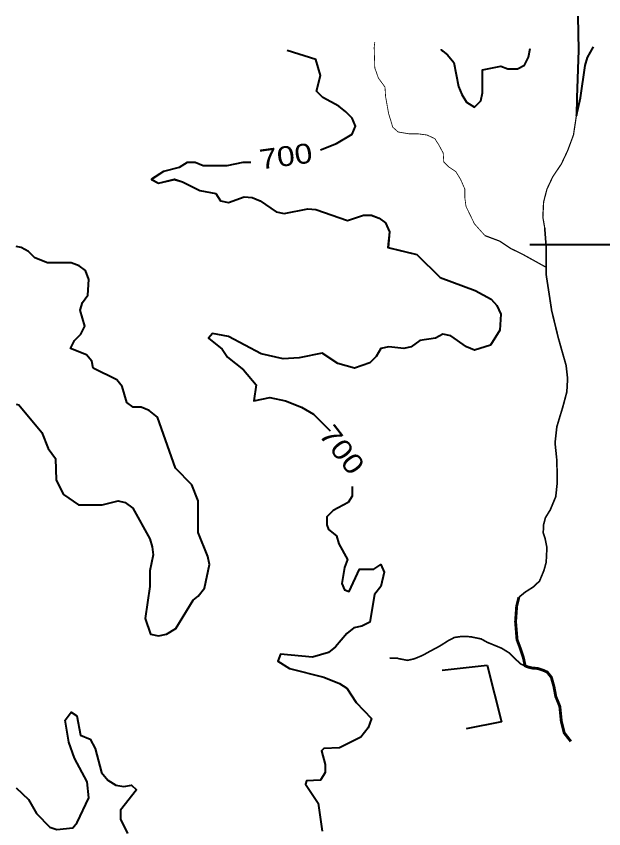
# Model space of a CAD drawing. Header units: inches. Extents: x -43639 to 75791, y -33466 to 47612.
# Drawn here: x -43078 to -7553, y -1515 to 47612 of the extents above; entities that cross this region are included whole.
import ezdxf

# ---------------------------------------------------------------- set-up
doc = ezdxf.new("R2010")
doc.units = ezdxf.units.IN
doc.header["$LTSCALE"] = 8
doc.header["$MEASUREMENT"] = 0
for name, color, linetype in [('HATCH2', 8, 'CONTINUOUS'), ('JRWIENEN', 1, 'CONTINUOUS'), ('TOPO100', 14, 'CONTINUOUS'), ('TOPOCREEK', 5, 'CONTINUOUS')]:
    doc.layers.add(name, color=color, linetype=linetype)
doc.styles.get("Standard").update_dxf_attribs({"font": 'txt', "height": 0.2})

# ---------------------------------------------------------------- blocks, each defined once
blk = doc.blocks.new('801')
at = {"layer": 'TOPO100', "linetype": 'Continuous'}
for points in [[(-28903, 38759), (-29383, 38759), (-30343, 38567), (-31783, 38567), (-32263, 38759), (-32743, 38759), (-33223, 38471), (-34183, 38231), (-34903, 37751), (-34471, 37511), (-33511, 37751), (-33031, 37607), (-31975, 37079), (-31015, 36887), (-30727, 36455), (-30247, 36359), (-29287, 36695), (-28807, 36647), (-28327, 36455), (-27367, 35783), (-26887, 35687), (-25447, 35975), (-24967, 35927), (-23047, 35255), (-22087, 35591), (-21607, 35591), (-21127, 35399), (-20743, 35111), (-20503, 34583), (-20599, 33623), (-18847, 33215), (-17447, 31815), (-15319, 31031), (-14359, 30503), (-14023, 30119), (-13783, 29591), (-13831, 28631), (-14407, 27719), (-15367, 27431), (-15847, 27623), (-16807, 28295), (-17287, 28391), (-17719, 28151), (-18679, 28007), (-19207, 27623), (-19639, 27527), (-20551, 27623), (-21031, 27527), (-21319, 27047), (-21703, 26663), (-21703, 26663), (-22615, 26327), (-23623, 26615), (-24583, 27239), (-25975, 26951), (-26935, 26903), (-28263, 27207), (-30247, 28247), (-31207, 28439), (-31447, 28151), (-30631, 27479), (-30295, 26999), (-29335, 26231), (-28567, 25319), (-28711, 24359), (-27751, 24551), (-26791, 24359), (-25831, 23975), (-25111, 23543), (-24103, 22535)], [(-43078, 24151), (-42919, 24119), (-41527, 22439), (-41143, 21479), (-40711, 20879), (-40663, 19559), (-40231, 18695), (-39319, 18071), (-37879, 18071), (-36919, 18311), (-36487, 18215), (-36027, 17870), (-34999, 16007), (-34855, 15527), (-34807, 15047), (-34999, 14087), (-34999, 13127), (-35287, 11207), (-34951, 10247), (-34471, 10151), (-33991, 10247), (-33421, 10589), (-32386, 12316), (-32071, 12551), (-31687, 13031), (-31399, 14471), (-31495, 14951), (-32071, 16391), (-32071, 18311), (-32455, 19271), (-33453, 20283), (-34534, 23373), (-35047, 23783), (-35527, 23975), (-36007, 23975), (-36391, 24263), (-36679, 25223), (-36679, 25223), (-36999, 25623), (-38418, 26333), (-38503, 26759), (-38839, 27143), (-39799, 27527), (-39559, 28007), (-39175, 28391), (-38935, 28871), (-39223, 29831), (-39079, 30311), (-38743, 30743), (-38695, 31703), (-38887, 32231), (-39271, 32519), (-39751, 32711), (-41191, 32711), (-41959, 32999), (-42343, 33383), (-42775, 33623), (-43078, 33684)], [(-22759, 19175), (-22759, 18599), (-22999, 18215), (-23911, 17735), (-24295, 17351), (-24295, 16871), (-24199, 16583), (-23719, 16199), (-23575, 15719), (-23047, 14759), (-23239, 14279), (-23383, 13319), (-23239, 12935), (-22951, 12839), (-22327, 14183), (-21463, 14183), (-21031, 14471), (-20839, 13991), (-21031, 13127), (-21415, 12647), (-21693, 10973), (-22183, 10727), (-22663, 10631), (-23095, 10295), (-23767, 9479), (-24199, 9143), (-25159, 8855), (-27098, 9049), (-27271, 8615), (-26551, 8183), (-24487, 7655), (-23527, 7271), (-23095, 6983), (-22519, 6119), (-21607, 5159), (-21799, 4583), (-22247, 4023), (-23527, 3383), (-24487, 3335), (-24618, 3198), (-24391, 2375), (-24391, 1895), (-24679, 1415), (-25536, 1381), (-25591, 1175), (-24823, 23), (-24583, -1657)], [(-43078, 960), (-42343, 263), (-41863, -601), (-41047, -1417), (-40615, -1561), (-39655, -1465), (-39399, -1145), (-38695, 359), (-38791, 1319), (-39559, 2759), (-39895, 3719), (-40115, 5058), (-39751, 5543), (-39419, 5322), (-39184, 4145), (-38599, 3911), (-38311, 3335), (-37927, 1895), (-37543, 1415), (-37063, 1127), (-36583, 1031), (-36103, 1127), (-35805, 829), (-36775, -385), (-36775, -937), (-36343, -1801)]]:
    blk.add_lwpolyline(points, dxfattribs=at)
blk = doc.blocks.new('901')
at = {"layer": 'TOPO100', "linetype": 'Continuous'}
for points in [[(2422, 23559), (2472, 23854), (2373, 24297), (2028, 24839), (1585, 25380), (1142, 25627), (995, 25922), (761, 26567), (857, 27047), (809, 27527), (329, 28919), (-247, 29831), (-199, 30311), (-439, 31271), (-919, 32135), (-2215, 33191), (-2215, 34007), (-2489, 34511), (-2167, 35879), (-2311, 36839), (-2695, 37751), (-2388, 39047), (-2695, 40583), (-2764, 41177), (-2380, 41177), (-1831, 40679), (-1351, 40679), (-715, 41127), (-487, 40967), (-391, 40007), (-103, 39623), (281, 39239), (809, 39239), (2393, 40679), (2949, 41716), (3294, 42158), (3589, 42207), (3933, 42110), (4130, 41716), (4081, 40976), (3833, 39911), (4121, 38999), (4697, 38423), (4505, 37415), (4697, 36935), (5081, 36647), (6521, 36215), (7001, 36167), (7481, 36359), (7961, 36647), (7961, 36647), (8441, 37607), (8610, 38613), (8757, 38859), (8857, 38859), (9102, 38613), (9299, 38613), (9641, 38759), (9977, 37991), (9785, 36935), (9833, 36503), (9065, 32615), (9209, 32327), (9689, 32423), (9918, 32414), (10141, 32273), (10217, 32183), (10457, 31271), (10649, 30887), (11033, 30503), (11561, 30311), (12233, 30887), (12569, 32482), (13433, 32807), (13529, 33287), (13923, 34077), (14201, 34055), (15098, 32801), (15344, 32801), (15640, 32899), (15737, 33146), (15593, 34487), (15087, 35920), (15178, 36286), (16025, 36263), (16505, 36455), (16889, 36935), (17033, 37367), (17993, 37415), (18329, 37895), (18473, 38327), (18185, 39287), (16937, 41015), (14681, 43223), (14393, 43655), (14297, 44135), (14057, 44567), (13145, 45143), (12761, 45479), (12665, 45767)], [(-24679, 39527), (-23719, 39911), (-22759, 40487), (-22567, 40967), (-22759, 41447), (-23143, 41831), (-23575, 42167), (-24535, 42695), (-24919, 43079), (-24679, 44039), (-24967, 44999), (-26703, 45538)], [(-17287, 45479), (-17383, 45575), (-16999, 45287), (-16615, 44807), (-16327, 43367), (-16135, 42887), (-15847, 42407), (-15367, 42119), (-14983, 42503), (-14887, 42983), (-14887, 44366), (-13767, 44590), (-13351, 44423), (-12775, 44423), (-12343, 44663), (-12103, 45143), (-12007, 45671)], [(377, 20135), (185, 19943), (-199, 19079), (-55, 18599), (-103, 17639), (-295, 17159), (-679, 16775), (-919, 15575), (-1351, 15143), (-2311, 14711), (-3223, 14567), (-4231, 14279), (-4711, 14567), (-4903, 15095), (-4711, 16055), (-4423, 16487), (-4327, 16967), (-4279, 18359), (-3559, 19175), (-3655, 19271), (-2983, 19799), (-3079, 20327), (-3463, 20807), (-3559, 21287), (-3367, 21671), (-3655, 22151), (-3751, 22631), (-3463, 23591), (-2813, 24989), (-3463, 26375), (-3463, 26855), (-3847, 27239), (-4087, 27671), (-4087, 28631), (-3607, 30023), (-3655, 30503), (-3847, 30983), (-4231, 31367), (-4423, 31895), (-4903, 32711), (-4903, 33959), (-4999, 34439), (-5191, 34823), (-5191, 36167), (-6151, 37511), (-6343, 37991), (-6391, 38423), (-6343, 39383), (-6103, 40343), (-5719, 41303), (-5719, 41303), (-5191, 42119), (-5047, 44039), (-4855, 44999), (-4519, 45479)]]:
    blk.add_lwpolyline(points, dxfattribs=at)

msp = doc.modelspace()

# ---------------------------------------------------------------- linework, layer by layer
at = {"layer": 'HATCH2'}
msp.add_line((-13742.13092, 4946.63404), (-15867.37613, 4530.74573), dxfattribs=at)
at = {"layer": 'JRWIENEN'}
for p, q in [((-12015.6718, 33815.21476), (-2544.84731, 33815.21476)), ((-17322.28228, 8063.93888), (-14601.49614, 8379.92558)), ((-14601.49614, 8379.92558), (-13742.13092, 4946.63404))]:
    msp.add_line(p, q, dxfattribs=at)
at = {"layer": 'TOPO100', "linetype": 'Continuous'}
msp.add_lwpolyline([(-28903.38202, 38759.23956), (-29383.38202, 38759.23956), (-30343.38202, 38567.23956), (-31783.38202, 38567.23956), (-32263.38202, 38759.23956), (-32743.38202, 38759.23956), (-33223.38202, 38471.23956), (-34183.38202, 38231.23956), (-34903.38202, 37751.23956), (-34471.38202, 37511.23956), (-33511.38202, 37751.23956), (-33031.38202, 37607.23956), (-31975.38202, 37079.23956), (-31015.38202, 36887.23956), (-30727.38202, 36455.23956), (-30247.38202, 36359.23956), (-29287.38202, 36695.23956), (-28807.38202, 36647.23956), (-28327.38202, 36455.23956), (-27367.38202, 35783.23956), (-26887.38202, 35687.23956), (-25447.38202, 35975.23956), (-24967.38202, 35927.23956), (-23047.38202, 35255.23956), (-22087.38202, 35591.23956), (-21607.38202, 35591.23956), (-21127.38202, 35399.23956), (-20743.38202, 35111.23956), (-20503.38202, 34583.23956), (-20599.38202, 33623.23956), (-18847.38202, 33215.23956), (-17447.39002, 31815.24756), (-15319.38202, 31031.23956), (-14359.38202, 30503.23956), (-14023.38202, 30119.23956), (-13783.38202, 29591.23956), (-13831.38202, 28631.23956), (-14407.38202, 27719.23956), (-15367.38202, 27431.23956), (-15847.38202, 27623.23956), (-16807.38202, 28295.23956), (-17287.38202, 28391.23956), (-17719.38202, 28151.23956), (-18679.38202, 28007.23956), (-19207.38202, 27623.23956), (-19639.38202, 27527.23956), (-20551.38202, 27623.23956), (-21031.38202, 27527.23956), (-21319.38202, 27047.23956), (-21703.38202, 26663.23956), (-21703.38202, 26663.23956), (-22615.38202, 26327.23956), (-23623.38202, 26615.23956), (-24583.38202, 27239.23956), (-25975.38202, 26951.23956), (-26935.38202, 26903.23956), (-28263.37402, 27207.24756), (-30247.38202, 28247.23956), (-31207.38202, 28439.23956), (-31447.38202, 28151.23956), (-30631.38202, 27479.23956), (-30295.38202, 26999.23956), (-29335.38202, 26231.23956), (-28567.38202, 25319.23956), (-28711.38202, 24359.23956), (-27751.38202, 24551.23956), (-26791.38202, 24359.23956), (-25831.38202, 23975.23956), (-25111.38202, 23543.23956), (-24103.38202, 22535.23956)], dxfattribs=at)
at = {"layer": 'TOPOCREEK'}
for points in [[(-9116.16136, 47611.74301), (-9071.54737, 45560.89264), (-9183.08235, 42685.24388), (-9205.38934, 41615.23459)], [(-9205.38934, 41615.23459), (-8960.01308, 42685.24388), (-8670.02352, 44624.63489), (-8536.18224, 45115.05569), (-8179.2717, 45761.51919)], [(-20001.92745, 8779.33492), (-20492.67928, 8801.62659)]]:
    msp.add_lwpolyline(points, dxfattribs=at)
for points, const_width in [([(-14737.50003, 34348.09084), (-15375.09987, 35063.93478), (-15883.06549, 36115.43969), (-15955.63212, 36659.32155), (-15955.63212, 37166.94491), (-16209.61493, 37747.08558), (-16499.88105, 38218.44982), (-16935.28045, 38508.52), (-17225.54658, 38798.59049), (-17261.82948, 39342.47235), (-17515.8127, 39813.83659), (-17769.79551, 40212.68351), (-18241.4778, 40430.23607), (-18785.72674, 40502.75369), (-19329.97567, 40502.75369), (-19983.07456, 40611.53012), (-20309.624, 40901.60031), (-20563.60681, 41735.55266), (-20745.02298, 42750.79876), (-20781.30629, 43330.93943), (-21180.42237, 43874.82129), (-21398.12186, 44491.22077), (-21434.40518, 45724.01974), (-21398.12186, 46050.34903)], 50), ([(-11123.78266, 34816.21997), (-11235.31694, 35462.68297), (-11190.70295, 36376.64904), (-10989.94138, 37156.86408), (-10633.03083, 37914.78695), (-10119.97201, 38672.70982), (-9740.75516, 39475.21653), (-9383.84462, 40433.76645), (-9205.38934, 41615.23459)], 75), ([(-9829.98245, 26501.3586), (-10298.42728, 28150.95587), (-10699.95182, 29800.55314), (-11034.55467, 31985.15455), (-11034.55467, 33657.04349), (-11123.78266, 34816.21997)], 100), ([(-14737.50003, 34348.09084), (-13845.22436, 34013.71326), (-13176.01726, 33567.8763), (-12484.50316, 33233.49821), (-11034.55467, 32430.9915)], 75), ([(-10365.34827, 19412.54973), (-10387.65527, 20750.06058), (-10499.18955, 21820.06987), (-10387.65527, 22800.91146), (-10030.74472, 23982.37961), (-9785.36916, 24896.34518), (-9740.75516, 25698.85189), (-9829.98245, 26501.3586)], 100), ([(-12685.26543, 12479.78256), (-12306.04858, 12791.86948), (-11815.29676, 13103.9554), (-11436.07921, 13460.62516), (-11168.39665, 14107.08866), (-11034.55537, 14597.50946), (-10989.94138, 15489.18336), (-11101.47566, 16046.47967), (-11213.00995, 16380.85776), (-11190.70365, 16871.27856), (-11079.16867, 17294.82334), (-10789.17911, 17762.95246), (-10454.57556, 18565.45917), (-10365.34827, 19412.54973)], 100), ([(-9539.9922, 3763.66809), (-9941.51674, 4276.38056), (-10119.97201, 4989.72008), (-10209.1993, 5881.39398), (-10454.57556, 6483.27414), (-10566.10984, 7085.1543), (-10722.25812, 7642.45062), (-10967.63438, 7954.53653), (-11213.00995, 8065.99539), (-11547.6135, 8177.45476), (-11859.91005, 8199.74693), (-12149.89961, 8266.62245), (-12306.04789, 8333.49797), (-12417.58217, 8846.21043), (-12596.03744, 9381.21508), (-12796.79971, 9916.21922), (-12886.027, 11008.52017), (-12819.10671, 11944.77792), (-12685.26543, 12479.78256)], 175), ([(-12306.04789, 8333.49797), (-12573.73045, 8444.95733), (-12952.94799, 8801.62659), (-13265.24454, 9113.7125), (-13733.68937, 9403.50675), (-14603.65875, 9760.17651), (-14960.56859, 9960.80306), (-15607.4687, 10094.5541), (-16120.52752, 10116.84627), (-16588.97235, 10049.97075), (-16968.1899, 9849.3437), (-17458.94172, 9537.25778), (-18083.53483, 9202.8802), (-18529.67267, 8957.6698), (-19020.42449, 8757.04324), (-19421.94833, 8667.87555), (-20001.92745, 8779.33492)], 100)]:
    msp.add_lwpolyline(points, dxfattribs=dict(at, const_width=const_width))

# ---------------------------------------------------------------- block references
for name in ['901', '801']:
    msp.add_blockref(name, (0, 0), dxfattribs=at)

# ---------------------------------------------------------------- texts
at = {"layer": 'TOPO100', "width": 1.2}
for rotation, p in [(7.670925, (-28290.85431, 38345.98618)), (307.670925, (-24839.25877, 22311.36928))]:
    msp.add_text('700', height=1200, rotation=rotation, dxfattribs=at).set_placement(p)

doc.saveas('drawing.dxf')
